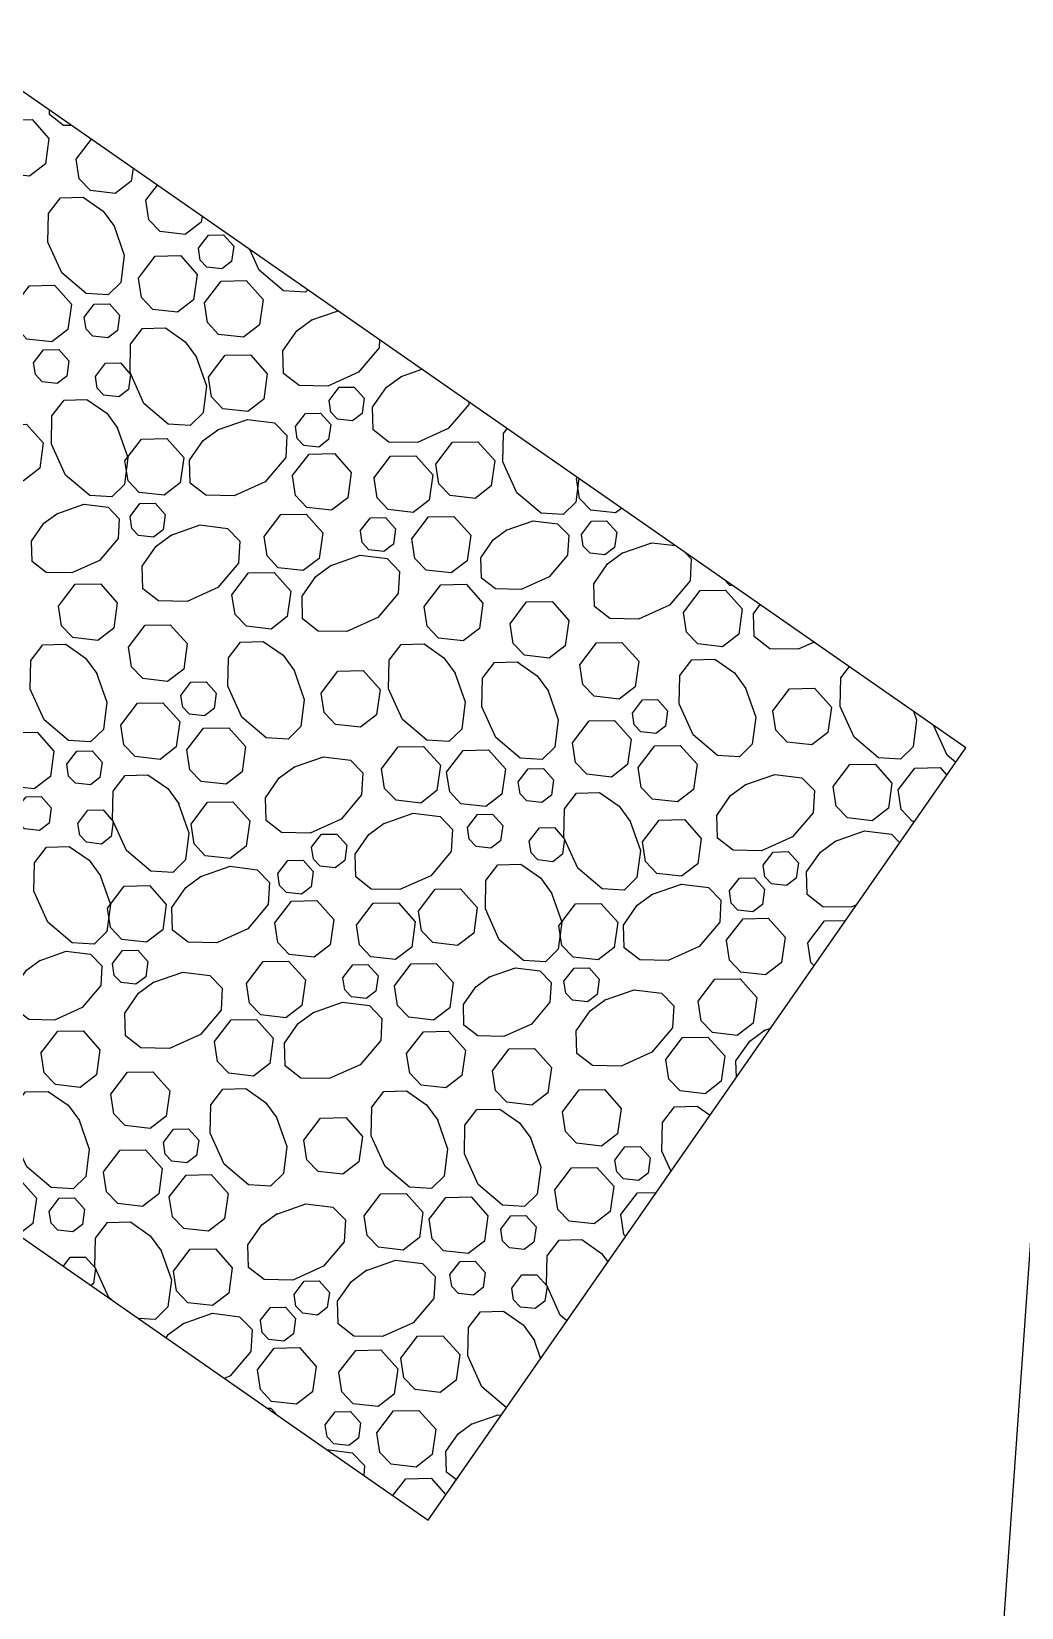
# Model space of a CAD drawing. Header units: feet. Extents: x 6037 to 11520, y 4436 to 7866.
# Drawn here: x 10413.6 to 10424.13, y 6292.62 to 6309.39 of the extents above; entities that cross this region are included whole.
import ezdxf

# ---------------------------------------------------------------- set-up
doc = ezdxf.new("R2010")
doc.units = ezdxf.units.FT
doc.header["$LTSCALE"] = 0.4
doc.header["$MEASUREMENT"] = 0
doc.layers.add('Level 1', color=7, linetype='Continuous')
doc.layers.add('STORM', color=7, linetype='Continuous')

msp = doc.modelspace()

# ---------------------------------------------------------------- linework, layer by layer
at = {"layer": 'Level 1', "flags": 128}
msp.add_lwpolyline([(10321.275, 4831.405), (10431.333, 6397.654), (10458.476, 7358.894)], dxfattribs=at)
at = {"layer": 'STORM', "color": 1, "flags": 128}
msp.add_lwpolyline([(10407.098, 6313.206), (10401.377, 6304.987), (10417.816, 6293.545), (10423.537, 6301.764)], close=True, dxfattribs=at)
for points in [[(10414.025, 6308.385), (10413.937, 6308.387), (10413.788, 6308.502), (10413.787, 6308.551)], [(10413.156, 6308.211), (10413.333, 6308.444), (10413.602, 6308.449), (10413.781, 6308.248), (10413.744, 6307.978), (10413.572, 6307.846), (10413.308, 6307.876), (10413.188, 6308.002), (10413.156, 6308.211)], [(10414.069, 6308.029), (10414.232, 6308.241)], [(10414.676, 6307.932), (10414.657, 6307.795), (10414.486, 6307.663), (10414.222, 6307.694), (10414.102, 6307.819), (10414.069, 6308.029)], [(10414.812, 6307.592), (10414.934, 6307.752)], [(10414.47, 6307.324), (10414.582, 6307.005), (10414.546, 6306.717), (10414.41, 6306.585), (10414.176, 6306.598), (10413.917, 6306.817), (10413.769, 6307.145), (10413.776, 6307.449), (10413.903, 6307.616), (10414.146, 6307.622), (10414.357, 6307.475), (10414.477, 6307.311)], [(10415.409, 6307.422), (10415.401, 6307.359), (10415.229, 6307.227), (10414.965, 6307.257), (10414.845, 6307.383), (10414.812, 6307.592)], [(10415.37, 6307.079), (10415.477, 6307.219), (10415.639, 6307.222), (10415.746, 6307.101), (10415.724, 6306.939), (10415.621, 6306.86), (10415.462, 6306.878), (10415.39, 6306.954), (10415.371, 6307.079)], [(10416.536, 6306.638), (10416.511, 6306.614), (10416.277, 6306.628), (10416.018, 6306.847), (10415.919, 6307.067)], [(10414.733, 6306.763), (10414.91, 6306.996), (10415.179, 6307.001), (10415.358, 6306.8), (10415.32, 6306.53), (10415.149, 6306.398), (10414.885, 6306.428), (10414.765, 6306.554), (10414.733, 6306.763)], [(10415.434, 6306.498), (10415.612, 6306.731), (10415.88, 6306.736), (10416.06, 6306.535), (10416.022, 6306.265), (10415.851, 6306.133), (10415.586, 6306.163), (10415.466, 6306.288), (10415.434, 6306.498)], [(10413.395, 6306.449), (10413.572, 6306.681), (10413.841, 6306.687), (10414.02, 6306.485), (10413.983, 6306.215), (10413.812, 6306.084), (10413.547, 6306.113), (10413.427, 6306.239), (10413.395, 6306.449)], [(10414.157, 6306.345), (10414.263, 6306.484), (10414.425, 6306.488), (10414.532, 6306.367), (10414.51, 6306.205), (10414.407, 6306.126), (10414.249, 6306.144), (10414.176, 6306.219), (10414.157, 6306.345)], [(10416.567, 6306.313), (10416.857, 6306.415)], [(10415.344, 6305.935), (10415.456, 6305.615), (10415.42, 6305.327), (10415.284, 6305.195), (10415.049, 6305.209), (10414.791, 6305.427), (10414.643, 6305.756), (10414.649, 6306.06), (10414.777, 6306.226), (10415.02, 6306.233), (10415.23, 6306.085), (10415.351, 6305.922)], [(10417.299, 6306.107), (10417.293, 6306.019), (10417.075, 6305.76), (10416.746, 6305.612), (10416.442, 6305.619), (10416.276, 6305.746), (10416.269, 6305.989), (10416.417, 6306.2), (10416.58, 6306.32)], [(10413.617, 6305.861), (10413.723, 6306), (10413.885, 6306.003), (10413.992, 6305.883), (10413.97, 6305.72), (10413.867, 6305.641), (10413.708, 6305.659), (10413.636, 6305.735), (10413.617, 6305.861)], [(10415.478, 6305.708), (10415.655, 6305.941), (10415.925, 6305.946), (10416.104, 6305.744), (10416.066, 6305.474), (10415.895, 6305.343), (10415.63, 6305.372), (10415.51, 6305.498), (10415.478, 6305.708)], [(10414.275, 6305.716), (10414.381, 6305.856), (10414.542, 6305.859), (10414.65, 6305.738), (10414.627, 6305.576), (10414.524, 6305.497), (10414.366, 6305.515), (10414.294, 6305.591), (10414.275, 6305.716)], [(10418.249, 6305.445), (10418.248, 6305.418), (10418.029, 6305.16), (10417.7, 6305.011), (10417.396, 6305.018), (10417.23, 6305.146), (10417.224, 6305.389), (10417.371, 6305.6), (10417.534, 6305.72)], [(10417.521, 6305.713), (10417.749, 6305.793)], [(10416.761, 6305.461), (10416.867, 6305.601), (10417.029, 6305.603), (10417.136, 6305.483), (10417.113, 6305.321), (10417.011, 6305.242), (10416.852, 6305.26), (10416.78, 6305.335), (10416.761, 6305.461)], [(10414.507, 6305.173), (10414.62, 6304.853), (10414.584, 6304.565), (10414.448, 6304.433), (10414.214, 6304.447), (10413.955, 6304.665), (10413.807, 6304.994), (10413.813, 6305.298), (10413.941, 6305.464), (10414.184, 6305.471), (10414.395, 6305.324), (10414.515, 6305.16)], [(10413.095, 6304.971), (10413.272, 6305.204), (10413.541, 6305.209), (10413.72, 6305.008), (10413.683, 6304.738), (10413.511, 6304.606), (10413.247, 6304.636), (10413.127, 6304.762), (10413.095, 6304.972)], [(10415.574, 6305.147), (10415.893, 6305.259), (10416.181, 6305.223), (10416.313, 6305.087), (10416.3, 6304.853), (10416.081, 6304.594), (10415.752, 6304.446), (10415.449, 6304.452), (10415.283, 6304.581), (10415.276, 6304.823), (10415.423, 6305.034), (10415.587, 6305.155)], [(10416.402, 6305.183), (10416.509, 6305.323), (10416.671, 6305.325), (10416.778, 6305.205), (10416.755, 6305.043), (10416.652, 6304.964), (10416.494, 6304.982), (10416.422, 6305.057), (10416.403, 6305.183)], [(10414.589, 6304.816), (10414.767, 6305.049), (10415.036, 6305.054), (10415.215, 6304.853), (10415.177, 6304.583), (10415.006, 6304.451), (10414.742, 6304.48), (10414.622, 6304.606), (10414.589, 6304.816)], [(10419.419, 6304.631), (10419.387, 6304.377), (10419.251, 6304.245), (10419.016, 6304.259), (10418.758, 6304.478), (10418.61, 6304.806), (10418.617, 6305.11), (10418.656, 6305.162)], [(10416.37, 6304.658), (10416.548, 6304.89), (10416.817, 6304.895), (10416.996, 6304.694), (10416.959, 6304.424), (10416.787, 6304.293), (10416.523, 6304.322), (10416.403, 6304.448), (10416.371, 6304.657)], [(10417.238, 6304.633), (10417.416, 6304.866), (10417.685, 6304.871), (10417.864, 6304.67), (10417.827, 6304.4), (10417.656, 6304.268), (10417.391, 6304.298), (10417.271, 6304.424), (10417.239, 6304.634)], [(10417.898, 6304.783), (10418.075, 6305.016), (10418.345, 6305.021), (10418.524, 6304.82), (10418.486, 6304.55), (10418.315, 6304.418), (10418.05, 6304.448), (10417.93, 6304.574), (10417.898, 6304.783)], [(10419.393, 6304.628), (10419.403, 6304.642)], [(10419.875, 6304.313), (10419.81, 6304.263), (10419.545, 6304.293), (10419.425, 6304.418), (10419.393, 6304.628)], [(10414.643, 6304.224), (10414.749, 6304.364), (10414.911, 6304.366), (10415.018, 6304.246), (10414.996, 6304.084), (10414.893, 6304.005), (10414.734, 6304.022), (10414.662, 6304.098), (10414.643, 6304.224)], [(10413.864, 6304.255), (10414.151, 6304.356), (10414.411, 6304.323), (10414.529, 6304.201), (10414.517, 6303.99), (10414.32, 6303.758), (10414.024, 6303.624), (10413.751, 6303.63), (10413.602, 6303.745), (10413.596, 6303.964), (10413.728, 6304.153), (10413.875, 6304.262)], [(10416.069, 6304.014), (10416.247, 6304.246), (10416.516, 6304.251), (10416.695, 6304.051), (10416.657, 6303.78), (10416.486, 6303.649), (10416.221, 6303.679), (10416.102, 6303.805), (10416.069, 6304.014)], [(10417.093, 6304.073), (10417.2, 6304.212), (10417.361, 6304.215), (10417.469, 6304.094), (10417.446, 6303.932), (10417.344, 6303.853), (10417.185, 6303.871), (10417.113, 6303.947), (10417.094, 6304.072)], [(10417.642, 6303.989), (10417.82, 6304.221), (10418.089, 6304.226), (10418.268, 6304.025), (10418.23, 6303.755), (10418.059, 6303.624), (10417.794, 6303.653), (10417.675, 6303.779), (10417.642, 6303.989)], [(10415.072, 6304.022), (10415.391, 6304.135), (10415.679, 6304.098), (10415.811, 6303.963), (10415.798, 6303.728), (10415.579, 6303.47), (10415.25, 6303.321), (10414.947, 6303.328), (10414.78, 6303.456), (10414.774, 6303.698), (10414.921, 6303.909), (10415.085, 6304.03)], [(10418.644, 6304.079), (10418.932, 6304.18), (10419.191, 6304.148), (10419.31, 6304.025), (10419.298, 6303.814), (10419.101, 6303.582), (10418.805, 6303.448), (10418.531, 6303.454), (10418.382, 6303.569), (10418.376, 6303.787), (10418.508, 6303.977), (10418.656, 6304.086)], [(10419.446, 6304.035), (10419.553, 6304.175), (10419.714, 6304.178), (10419.821, 6304.057), (10419.799, 6303.895), (10419.696, 6303.816), (10419.538, 6303.834), (10419.466, 6303.91), (10419.446, 6304.035)], [(10419.875, 6303.834), (10420.194, 6303.946), (10420.448, 6303.915)], [(10416.771, 6303.701), (10417.091, 6303.813), (10417.378, 6303.777), (10417.511, 6303.641), (10417.497, 6303.407), (10417.278, 6303.149), (10416.949, 6303), (10416.646, 6303.006), (10416.479, 6303.135), (10416.473, 6303.377), (10416.62, 6303.588), (10416.784, 6303.709)], [(10420.541, 6303.85), (10420.614, 6303.774), (10420.601, 6303.54), (10420.382, 6303.282), (10420.054, 6303.133), (10419.749, 6303.14), (10419.584, 6303.268), (10419.577, 6303.51), (10419.724, 6303.721), (10419.888, 6303.841)], [(10415.728, 6303.393), (10415.905, 6303.626), (10416.175, 6303.631), (10416.354, 6303.43), (10416.316, 6303.16), (10416.145, 6303.028), (10415.881, 6303.058), (10415.761, 6303.184), (10415.728, 6303.393)], [(10421.064, 6303.486), (10421.025, 6303.49), (10420.961, 6303.558)], [(10413.883, 6303.272), (10414.06, 6303.505), (10414.33, 6303.509), (10414.508, 6303.308), (10414.471, 6303.038), (10414.3, 6302.907), (10414.035, 6302.937), (10413.915, 6303.063), (10413.883, 6303.272)], [(10417.773, 6303.267), (10417.95, 6303.499), (10418.219, 6303.504), (10418.398, 6303.303), (10418.361, 6303.033), (10418.189, 6302.901), (10417.925, 6302.931), (10417.805, 6303.057), (10417.773, 6303.267)], [(10420.531, 6303.205), (10420.709, 6303.438), (10420.978, 6303.443), (10421.157, 6303.242), (10421.119, 6302.972), (10420.948, 6302.84), (10420.683, 6302.87), (10420.564, 6302.996), (10420.531, 6303.205)], [(10418.686, 6303.084), (10418.863, 6303.316), (10419.133, 6303.321), (10419.312, 6303.12), (10419.274, 6302.85), (10419.103, 6302.719), (10418.839, 6302.749), (10418.719, 6302.874), (10418.686, 6303.084)], [(10421.922, 6302.888), (10421.753, 6302.812), (10421.449, 6302.818), (10421.283, 6302.947), (10421.276, 6303.189), (10421.346, 6303.289)], [(10414.626, 6302.835), (10414.803, 6303.068), (10415.072, 6303.073), (10415.252, 6302.872), (10415.214, 6302.602), (10415.042, 6302.47), (10414.778, 6302.5), (10414.658, 6302.626), (10414.626, 6302.836)], [(10414.283, 6302.567), (10414.396, 6302.248), (10414.36, 6301.96), (10414.224, 6301.828), (10413.99, 6301.841), (10413.731, 6302.06), (10413.582, 6302.388), (10413.589, 6302.693), (10413.717, 6302.859), (10413.96, 6302.865), (10414.17, 6302.718), (10414.291, 6302.555)], [(10416.385, 6302.597), (10416.497, 6302.278), (10416.461, 6301.99), (10416.325, 6301.857), (10416.09, 6301.871), (10415.832, 6302.09), (10415.684, 6302.419), (10415.69, 6302.722), (10415.818, 6302.888), (10416.061, 6302.895), (10416.272, 6302.748), (10416.392, 6302.584)], [(10418.096, 6302.571), (10418.208, 6302.252), (10418.172, 6301.963), (10418.035, 6301.831), (10417.801, 6301.845), (10417.543, 6302.064), (10417.394, 6302.392), (10417.401, 6302.696), (10417.529, 6302.863), (10417.772, 6302.869), (10417.983, 6302.722), (10418.103, 6302.558)], [(10419.429, 6302.647), (10419.607, 6302.88), (10419.876, 6302.885), (10420.055, 6302.684), (10420.017, 6302.414), (10419.846, 6302.282), (10419.581, 6302.312), (10419.462, 6302.438), (10419.429, 6302.647)], [(10421.188, 6302.409), (10421.3, 6302.09), (10421.264, 6301.802), (10421.128, 6301.669), (10420.894, 6301.683), (10420.635, 6301.902), (10420.487, 6302.23), (10420.493, 6302.534), (10420.622, 6302.7), (10420.864, 6302.707), (10421.075, 6302.56), (10421.195, 6302.396)], [(10416.677, 6302.347), (10416.855, 6302.58), (10417.124, 6302.585), (10417.303, 6302.384), (10417.266, 6302.114), (10417.094, 6301.982), (10416.83, 6302.012), (10416.71, 6302.138), (10416.678, 6302.347)], [(10419.087, 6302.379), (10419.199, 6302.06), (10419.163, 6301.772), (10419.027, 6301.639), (10418.793, 6301.653), (10418.534, 6301.872), (10418.386, 6302.201), (10418.392, 6302.504), (10418.52, 6302.67), (10418.763, 6302.677), (10418.974, 6302.53), (10419.094, 6302.366)], [(10422.98, 6302.152), (10423.011, 6302.063), (10422.975, 6301.775), (10422.839, 6301.643), (10422.605, 6301.657), (10422.346, 6301.876), (10422.198, 6302.204), (10422.204, 6302.508), (10422.297, 6302.628)], [(10415.185, 6302.322), (10415.291, 6302.462), (10415.453, 6302.465), (10415.56, 6302.345), (10415.537, 6302.182), (10415.435, 6302.103), (10415.276, 6302.121), (10415.204, 6302.197), (10415.185, 6302.322)], [(10421.481, 6302.159), (10421.658, 6302.392), (10421.927, 6302.397), (10422.107, 6302.196), (10422.069, 6301.926), (10421.898, 6301.794), (10421.633, 6301.824), (10421.513, 6301.95), (10421.481, 6302.159)], [(10414.546, 6302.006), (10414.724, 6302.239), (10414.993, 6302.244), (10415.172, 6302.043), (10415.134, 6301.773), (10414.963, 6301.641), (10414.699, 6301.671), (10414.579, 6301.797), (10414.547, 6302.006)], [(10419.988, 6302.134), (10420.094, 6302.274), (10420.256, 6302.277), (10420.363, 6302.156), (10420.341, 6301.994), (10420.238, 6301.915), (10420.079, 6301.933), (10420.007, 6302.009), (10419.988, 6302.134)], [(10419.35, 6301.818), (10419.527, 6302.051), (10419.796, 6302.056), (10419.975, 6301.855), (10419.937, 6301.585), (10419.766, 6301.453), (10419.502, 6301.483), (10419.382, 6301.609), (10419.35, 6301.818)], [(10413.208, 6301.692), (10413.386, 6301.925), (10413.655, 6301.929), (10413.834, 6301.729), (10413.797, 6301.458), (10413.625, 6301.327), (10413.361, 6301.357), (10413.241, 6301.482), (10413.208, 6301.692)], [(10415.248, 6301.741), (10415.425, 6301.973), (10415.694, 6301.978), (10415.873, 6301.777), (10415.836, 6301.507), (10415.665, 6301.376), (10415.4, 6301.406), (10415.28, 6301.531), (10415.248, 6301.741)], [(10423.428, 6301.608), (10423.337, 6301.684), (10423.193, 6302.004)], [(10413.971, 6301.588), (10414.077, 6301.728), (10414.239, 6301.731), (10414.346, 6301.61), (10414.323, 6301.448), (10414.221, 6301.369), (10414.062, 6301.387), (10413.99, 6301.462), (10413.971, 6301.588)], [(10417.32, 6301.541), (10417.497, 6301.774), (10417.767, 6301.779), (10417.946, 6301.578), (10417.908, 6301.308), (10417.737, 6301.176), (10417.473, 6301.206), (10417.352, 6301.332), (10417.32, 6301.541)], [(10418.012, 6301.504), (10418.189, 6301.736), (10418.458, 6301.741), (10418.637, 6301.541), (10418.599, 6301.27), (10418.428, 6301.139), (10418.164, 6301.169), (10418.044, 6301.295), (10418.012, 6301.504)], [(10420.051, 6301.553), (10420.228, 6301.785), (10420.497, 6301.79), (10420.677, 6301.59), (10420.639, 6301.319), (10420.468, 6301.188), (10420.203, 6301.217), (10420.083, 6301.343), (10420.051, 6301.553)], [(10416.381, 6301.556), (10416.701, 6301.669), (10416.989, 6301.632), (10417.121, 6301.496), (10417.107, 6301.262), (10416.889, 6301.003), (10416.56, 6300.855), (10416.256, 6300.862), (10416.09, 6300.99), (10416.083, 6301.232), (10416.23, 6301.443), (10416.394, 6301.563)], [(10418.774, 6301.4), (10418.88, 6301.539), (10419.042, 6301.542), (10419.15, 6301.422), (10419.127, 6301.26), (10419.024, 6301.181), (10418.866, 6301.199), (10418.793, 6301.274), (10418.774, 6301.4)], [(10422.123, 6301.353), (10422.301, 6301.586), (10422.57, 6301.591), (10422.749, 6301.389), (10422.711, 6301.12), (10422.54, 6300.988), (10422.276, 6301.018), (10422.155, 6301.144), (10422.124, 6301.353)], [(10422.815, 6301.316), (10422.992, 6301.548), (10423.261, 6301.553), (10423.334, 6301.472)], [(10415.157, 6301.178), (10415.27, 6300.859), (10415.233, 6300.57), (10415.097, 6300.438), (10414.863, 6300.452), (10414.605, 6300.671), (10414.456, 6300.999), (10414.463, 6301.303), (10414.591, 6301.469), (10414.834, 6301.476), (10415.045, 6301.329), (10415.165, 6301.165)], [(10421.184, 6301.368), (10421.504, 6301.48), (10421.792, 6301.444), (10421.924, 6301.308), (10421.91, 6301.073), (10421.692, 6300.815), (10421.363, 6300.667), (10421.059, 6300.673), (10420.893, 6300.801), (10420.887, 6301.044), (10421.033, 6301.255), (10421.197, 6301.376)], [(10413.43, 6301.104), (10413.537, 6301.243), (10413.698, 6301.246), (10413.806, 6301.126), (10413.783, 6300.963), (10413.681, 6300.885), (10413.522, 6300.903), (10413.45, 6300.978), (10413.43, 6301.104)], [(10415.292, 6300.951), (10415.469, 6301.184), (10415.738, 6301.188), (10415.917, 6300.988), (10415.88, 6300.718), (10415.708, 6300.586), (10415.444, 6300.615), (10415.324, 6300.741), (10415.292, 6300.951)], [(10419.96, 6300.99), (10420.073, 6300.671), (10420.036, 6300.382), (10419.9, 6300.25), (10419.666, 6300.264), (10419.408, 6300.483), (10419.259, 6300.811), (10419.266, 6301.115), (10419.394, 6301.281), (10419.637, 6301.288), (10419.847, 6301.141), (10419.968, 6300.977)], [(10422.989, 6300.978), (10422.967, 6300.98), (10422.847, 6301.106), (10422.815, 6301.316)], [(10414.088, 6300.96), (10414.195, 6301.099), (10414.357, 6301.102), (10414.464, 6300.981), (10414.441, 6300.82), (10414.338, 6300.74), (10414.18, 6300.758), (10414.108, 6300.834), (10414.088, 6300.96)], [(10417.335, 6300.956), (10417.655, 6301.068), (10417.943, 6301.032), (10418.075, 6300.896), (10418.061, 6300.661), (10417.842, 6300.403), (10417.514, 6300.255), (10417.21, 6300.261), (10417.044, 6300.389), (10417.038, 6300.632), (10417.185, 6300.843), (10417.348, 6300.963)], [(10418.233, 6300.916), (10418.34, 6301.055), (10418.501, 6301.058), (10418.609, 6300.938), (10418.586, 6300.775), (10418.483, 6300.697), (10418.325, 6300.714), (10418.253, 6300.79), (10418.233, 6300.916)], [(10416.574, 6300.705), (10416.681, 6300.844), (10416.843, 6300.846), (10416.95, 6300.726), (10416.927, 6300.564), (10416.825, 6300.485), (10416.666, 6300.503), (10416.594, 6300.578), (10416.575, 6300.705)], [(10418.891, 6300.771), (10418.998, 6300.911), (10419.159, 6300.914), (10419.267, 6300.793), (10419.244, 6300.631), (10419.142, 6300.552), (10418.983, 6300.57), (10418.911, 6300.646), (10418.891, 6300.771)], [(10420.095, 6300.763), (10420.272, 6300.995), (10420.541, 6301), (10420.72, 6300.799), (10420.683, 6300.53), (10420.512, 6300.398), (10420.247, 6300.427), (10420.127, 6300.553), (10420.095, 6300.763)], [(10422.138, 6300.768), (10422.458, 6300.88), (10422.746, 6300.844), (10422.834, 6300.754)], [(10414.322, 6300.416), (10414.434, 6300.096), (10414.397, 6299.808), (10414.262, 6299.676), (10414.028, 6299.69), (10413.769, 6299.909), (10413.621, 6300.237), (10413.627, 6300.541), (10413.755, 6300.707), (10413.997, 6300.714), (10414.208, 6300.567), (10414.329, 6300.403)], [(10422.373, 6300.092), (10422.317, 6300.067), (10422.013, 6300.073), (10421.847, 6300.201), (10421.841, 6300.444), (10421.988, 6300.654), (10422.151, 6300.775)], [(10415.387, 6300.39), (10415.707, 6300.503), (10415.995, 6300.466), (10416.127, 6300.33), (10416.113, 6300.096), (10415.895, 6299.838), (10415.566, 6299.689), (10415.262, 6299.696), (10415.096, 6299.824), (10415.089, 6300.066), (10415.236, 6300.277), (10415.401, 6300.398)], [(10416.216, 6300.426), (10416.322, 6300.565), (10416.484, 6300.569), (10416.591, 6300.448), (10416.569, 6300.286), (10416.466, 6300.207), (10416.307, 6300.225), (10416.235, 6300.3), (10416.216, 6300.426)], [(10419.125, 6300.228), (10419.237, 6299.908), (10419.2, 6299.62), (10419.065, 6299.488), (10418.83, 6299.501), (10418.572, 6299.72), (10418.424, 6300.049), (10418.43, 6300.353), (10418.558, 6300.519), (10418.801, 6300.525), (10419.012, 6300.379), (10419.132, 6300.215)], [(10421.378, 6300.516), (10421.484, 6300.655), (10421.646, 6300.659), (10421.754, 6300.538), (10421.731, 6300.376), (10421.628, 6300.297), (10421.469, 6300.315), (10421.397, 6300.39), (10421.378, 6300.516)], [(10421.019, 6300.238), (10421.126, 6300.378), (10421.287, 6300.38), (10421.395, 6300.26), (10421.372, 6300.098), (10421.269, 6300.019), (10421.111, 6300.037), (10421.039, 6300.112), (10421.02, 6300.238)], [(10414.403, 6300.059), (10414.58, 6300.292), (10414.85, 6300.297), (10415.029, 6300.096), (10414.991, 6299.826), (10414.82, 6299.694), (10414.556, 6299.724), (10414.436, 6299.85), (10414.403, 6300.059)], [(10417.712, 6300.026), (10417.889, 6300.259), (10418.158, 6300.264), (10418.337, 6300.063), (10418.3, 6299.793), (10418.128, 6299.661), (10417.864, 6299.691), (10417.744, 6299.817), (10417.712, 6300.026)], [(10420.191, 6300.202), (10420.51, 6300.314), (10420.798, 6300.278), (10420.93, 6300.142), (10420.917, 6299.908), (10420.698, 6299.649), (10420.37, 6299.501), (10420.066, 6299.508), (10419.899, 6299.636), (10419.893, 6299.878), (10420.04, 6300.089), (10420.204, 6300.209)], [(10416.184, 6299.9), (10416.362, 6300.133), (10416.631, 6300.138), (10416.81, 6299.937), (10416.772, 6299.667), (10416.601, 6299.536), (10416.337, 6299.565), (10416.217, 6299.691), (10416.184, 6299.9)], [(10417.052, 6299.877), (10417.23, 6300.109), (10417.499, 6300.114), (10417.678, 6299.913), (10417.64, 6299.643), (10417.469, 6299.512), (10417.205, 6299.541), (10417.084, 6299.667), (10417.052, 6299.876)], [(10419.206, 6299.871), (10419.384, 6300.104), (10419.653, 6300.108), (10419.832, 6299.908), (10419.794, 6299.638), (10419.623, 6299.506), (10419.359, 6299.536), (10419.239, 6299.661), (10419.207, 6299.871)], [(10420.987, 6299.713), (10421.165, 6299.945), (10421.434, 6299.95), (10421.613, 6299.749), (10421.575, 6299.479), (10421.404, 6299.348), (10421.14, 6299.377), (10421.02, 6299.503), (10420.988, 6299.712)], [(10421.856, 6299.688), (10422.033, 6299.921), (10422.257, 6299.925)], [(10421.922, 6299.444), (10421.888, 6299.479), (10421.856, 6299.688)], [(10413.677, 6299.498), (10413.965, 6299.599), (10414.224, 6299.567), (10414.343, 6299.444), (10414.331, 6299.233), (10414.134, 6299.001), (10413.838, 6298.867), (10413.565, 6298.873), (10413.415, 6298.988), (10413.409, 6299.206), (10413.542, 6299.396), (10413.689, 6299.505)], [(10414.457, 6299.467), (10414.563, 6299.606), (10414.725, 6299.609), (10414.832, 6299.489), (10414.81, 6299.326), (10414.706, 6299.248), (10414.548, 6299.265), (10414.476, 6299.341), (10414.457, 6299.467)], [(10415.883, 6299.257), (10416.06, 6299.49), (10416.329, 6299.495), (10416.509, 6299.293), (10416.471, 6299.023), (10416.3, 6298.892), (10416.035, 6298.922), (10415.915, 6299.047), (10415.883, 6299.257)], [(10414.885, 6299.265), (10415.205, 6299.377), (10415.492, 6299.342), (10415.625, 6299.206), (10415.612, 6298.971), (10415.392, 6298.713), (10415.064, 6298.564), (10414.76, 6298.571), (10414.594, 6298.699), (10414.587, 6298.941), (10414.734, 6299.153), (10414.898, 6299.273)], [(10416.907, 6299.316), (10417.014, 6299.455), (10417.175, 6299.458), (10417.282, 6299.337), (10417.26, 6299.175), (10417.157, 6299.096), (10416.998, 6299.114), (10416.927, 6299.189), (10416.907, 6299.315)], [(10417.456, 6299.232), (10417.634, 6299.464), (10417.902, 6299.469), (10418.081, 6299.268), (10418.044, 6298.998), (10417.873, 6298.867), (10417.608, 6298.896), (10417.488, 6299.022), (10417.456, 6299.232)], [(10418.458, 6299.322), (10418.745, 6299.423), (10419.004, 6299.391), (10419.124, 6299.268), (10419.111, 6299.058), (10418.915, 6298.824), (10418.619, 6298.691), (10418.345, 6298.697), (10418.196, 6298.812), (10418.19, 6299.031), (10418.322, 6299.221), (10418.47, 6299.329)], [(10419.26, 6299.279), (10419.367, 6299.418), (10419.528, 6299.421), (10419.635, 6299.301), (10419.613, 6299.138), (10419.51, 6299.059), (10419.351, 6299.077), (10419.28, 6299.153), (10419.26, 6299.279)], [(10419.688, 6299.077), (10420.008, 6299.189), (10420.296, 6299.153), (10420.428, 6299.017), (10420.414, 6298.783), (10420.196, 6298.525), (10419.867, 6298.376), (10419.563, 6298.383), (10419.397, 6298.511), (10419.39, 6298.753), (10419.538, 6298.965), (10419.702, 6299.085)], [(10420.686, 6299.069), (10420.864, 6299.301), (10421.133, 6299.307), (10421.312, 6299.105), (10421.274, 6298.835), (10421.103, 6298.704), (10420.839, 6298.734), (10420.718, 6298.859), (10420.686, 6299.069)], [(10416.585, 6298.944), (10416.904, 6299.057), (10417.192, 6299.02), (10417.324, 6298.884), (10417.311, 6298.65), (10417.092, 6298.391), (10416.763, 6298.243), (10416.459, 6298.249), (10416.293, 6298.378), (10416.287, 6298.62), (10416.433, 6298.831), (10416.598, 6298.952)], [(10415.541, 6298.637), (10415.719, 6298.869), (10415.988, 6298.874), (10416.167, 6298.673), (10416.129, 6298.403), (10415.958, 6298.271), (10415.694, 6298.301), (10415.574, 6298.427), (10415.541, 6298.637)], [(10413.696, 6298.515), (10413.874, 6298.747), (10414.143, 6298.752), (10414.322, 6298.551), (10414.285, 6298.282), (10414.113, 6298.15), (10413.849, 6298.18), (10413.729, 6298.306), (10413.697, 6298.515)], [(10417.586, 6298.509), (10417.764, 6298.742), (10418.033, 6298.747), (10418.211, 6298.546), (10418.174, 6298.276), (10418.003, 6298.145), (10417.739, 6298.174), (10417.619, 6298.3), (10417.586, 6298.509)], [(10420.345, 6298.448), (10420.522, 6298.681), (10420.791, 6298.686), (10420.971, 6298.485), (10420.933, 6298.215), (10420.762, 6298.083), (10420.497, 6298.113), (10420.377, 6298.239), (10420.345, 6298.448)], [(10421.095, 6298.255), (10421.09, 6298.432), (10421.237, 6298.643), (10421.401, 6298.763)], [(10421.388, 6298.756), (10421.461, 6298.782)], [(10418.5, 6298.327), (10418.677, 6298.559), (10418.946, 6298.564), (10419.126, 6298.363), (10419.088, 6298.093), (10418.917, 6297.962), (10418.652, 6297.992), (10418.532, 6298.117), (10418.5, 6298.327)], [(10414.44, 6298.078), (10414.617, 6298.311), (10414.886, 6298.316), (10415.065, 6298.115), (10415.028, 6297.845), (10414.856, 6297.713), (10414.592, 6297.743), (10414.472, 6297.869), (10414.44, 6298.078)], [(10414.097, 6297.811), (10414.209, 6297.491), (10414.173, 6297.203), (10414.037, 6297.071), (10413.803, 6297.085), (10413.545, 6297.303), (10413.396, 6297.632), (10413.403, 6297.936), (10413.531, 6298.102), (10413.773, 6298.108), (10413.984, 6297.962), (10414.105, 6297.797)], [(10416.198, 6297.84), (10416.311, 6297.521), (10416.275, 6297.233), (10416.139, 6297.1), (10415.904, 6297.114), (10415.646, 6297.333), (10415.497, 6297.662), (10415.504, 6297.965), (10415.632, 6298.131), (10415.875, 6298.138), (10416.086, 6297.991), (10416.206, 6297.827)], [(10417.91, 6297.814), (10418.022, 6297.495), (10417.985, 6297.206), (10417.849, 6297.074), (10417.615, 6297.088), (10417.357, 6297.307), (10417.208, 6297.635), (10417.215, 6297.939), (10417.343, 6298.105), (10417.586, 6298.112), (10417.797, 6297.965), (10417.917, 6297.801)], [(10419.243, 6297.89), (10419.42, 6298.123), (10419.69, 6298.128), (10419.869, 6297.927), (10419.831, 6297.657), (10419.66, 6297.525), (10419.395, 6297.555), (10419.275, 6297.681), (10419.243, 6297.89)], [(10416.491, 6297.59), (10416.669, 6297.823), (10416.938, 6297.828), (10417.117, 6297.627), (10417.079, 6297.357), (10416.908, 6297.225), (10416.644, 6297.255), (10416.524, 6297.381), (10416.491, 6297.59)], [(10418.9, 6297.623), (10419.013, 6297.303), (10418.976, 6297.015), (10418.841, 6296.883), (10418.606, 6296.896), (10418.348, 6297.115), (10418.2, 6297.444), (10418.206, 6297.747), (10418.334, 6297.914), (10418.577, 6297.92), (10418.788, 6297.773), (10418.908, 6297.61)], [(10420.399, 6297.256), (10420.301, 6297.473), (10420.307, 6297.777), (10420.435, 6297.943), (10420.678, 6297.95), (10420.815, 6297.854)], [(10414.998, 6297.565), (10415.105, 6297.705), (10415.266, 6297.708), (10415.374, 6297.587), (10415.351, 6297.426), (10415.248, 6297.347), (10415.089, 6297.364), (10415.018, 6297.44), (10414.998, 6297.566)], [(10414.36, 6297.25), (10414.537, 6297.482), (10414.807, 6297.487), (10414.985, 6297.286), (10414.948, 6297.016), (10414.777, 6296.884), (10414.512, 6296.914), (10414.392, 6297.04), (10414.36, 6297.249)], [(10419.801, 6297.377), (10419.908, 6297.517), (10420.07, 6297.52), (10420.177, 6297.399), (10420.155, 6297.237), (10420.052, 6297.158), (10419.893, 6297.176), (10419.821, 6297.252), (10419.801, 6297.377)], [(10413.022, 6296.935), (10413.2, 6297.168), (10413.469, 6297.173), (10413.648, 6296.971), (10413.61, 6296.701), (10413.454, 6296.581)], [(10415.061, 6296.984), (10415.239, 6297.217), (10415.508, 6297.222), (10415.687, 6297.021), (10415.65, 6296.751), (10415.478, 6296.619), (10415.214, 6296.649), (10415.094, 6296.774), (10415.061, 6296.984)], [(10419.163, 6297.061), (10419.341, 6297.294), (10419.61, 6297.299), (10419.789, 6297.098), (10419.751, 6296.828), (10419.58, 6296.697), (10419.316, 6296.726), (10419.195, 6296.852), (10419.163, 6297.061)], [(10417.134, 6296.784), (10417.311, 6297.017), (10417.58, 6297.022), (10417.759, 6296.821), (10417.722, 6296.551), (10417.55, 6296.419), (10417.286, 6296.449), (10417.166, 6296.575), (10417.134, 6296.784)], [(10417.825, 6296.747), (10418.003, 6296.98), (10418.272, 6296.985), (10418.451, 6296.783), (10418.413, 6296.514), (10418.242, 6296.382), (10417.977, 6296.412), (10417.857, 6296.537), (10417.825, 6296.747)], [(10419.864, 6296.796), (10420.042, 6297.029), (10420.243, 6297.032)], [(10413.784, 6296.831), (10413.891, 6296.971), (10414.052, 6296.974), (10414.16, 6296.853), (10414.137, 6296.691), (10414.035, 6296.612), (10413.876, 6296.63), (10413.804, 6296.706), (10413.784, 6296.831)], [(10416.195, 6296.799), (10416.514, 6296.911), (10416.802, 6296.875), (10416.935, 6296.739), (10416.921, 6296.505), (10416.702, 6296.246), (10416.374, 6296.098), (10416.07, 6296.105), (10415.903, 6296.233), (10415.897, 6296.475), (10416.044, 6296.686), (10416.208, 6296.807)], [(10414.445, 6295.891), (10414.418, 6295.914), (10414.27, 6296.242), (10414.276, 6296.546), (10414.405, 6296.712), (10414.647, 6296.719), (10414.858, 6296.572), (10414.979, 6296.408)], [(10418.587, 6296.643), (10418.694, 6296.783), (10418.856, 6296.786), (10418.963, 6296.665), (10418.94, 6296.503), (10418.838, 6296.424), (10418.679, 6296.442), (10418.607, 6296.517), (10418.587, 6296.643)], [(10419.917, 6296.564), (10419.897, 6296.586), (10419.864, 6296.796)], [(10419.292, 6295.666), (10419.221, 6295.726), (10419.073, 6296.054), (10419.08, 6296.358), (10419.208, 6296.524), (10419.45, 6296.531), (10419.661, 6296.384), (10419.728, 6296.293)], [(10413.935, 6296.246), (10414.008, 6296.342), (10414.17, 6296.345), (10414.277, 6296.225), (10414.255, 6296.063), (10414.228, 6296.042)], [(10414.971, 6296.421), (10415.083, 6296.102), (10415.047, 6295.814), (10414.911, 6295.681), (10414.732, 6295.692)], [(10415.105, 6296.194), (10415.283, 6296.427), (10415.552, 6296.432), (10415.731, 6296.231), (10415.693, 6295.961), (10415.522, 6295.829), (10415.258, 6295.859), (10415.138, 6295.984), (10415.105, 6296.194)], [(10417.149, 6296.199), (10417.468, 6296.311), (10417.756, 6296.275), (10417.889, 6296.139), (10417.875, 6295.905), (10417.656, 6295.646), (10417.328, 6295.498), (10417.024, 6295.504), (10416.858, 6295.633), (10416.851, 6295.875), (10416.998, 6296.086), (10417.162, 6296.207)], [(10418.047, 6296.159), (10418.154, 6296.298), (10418.316, 6296.301), (10418.423, 6296.181), (10418.4, 6296.019), (10418.297, 6295.94), (10418.139, 6295.957), (10418.067, 6296.033), (10418.047, 6296.159)], [(10418.705, 6296.014), (10418.812, 6296.154), (10418.973, 6296.157), (10419.081, 6296.036), (10419.058, 6295.874), (10418.955, 6295.796), (10418.797, 6295.813), (10418.724, 6295.889), (10418.705, 6296.014)], [(10416.388, 6295.947), (10416.495, 6296.087), (10416.656, 6296.09), (10416.764, 6295.969), (10416.741, 6295.807), (10416.638, 6295.728), (10416.48, 6295.746), (10416.408, 6295.821), (10416.389, 6295.947)], [(10416.029, 6295.669), (10416.136, 6295.809), (10416.298, 6295.812), (10416.405, 6295.691), (10416.383, 6295.529), (10416.28, 6295.45), (10416.121, 6295.468), (10416.049, 6295.543), (10416.03, 6295.669)], [(10415.026, 6295.486), (10415.05, 6295.52), (10415.214, 6295.641)], [(10415.201, 6295.633), (10415.521, 6295.746), (10415.809, 6295.709), (10415.941, 6295.573), (10415.927, 6295.339), (10415.708, 6295.081), (10415.648, 6295.053)], [(10418.651, 6294.744), (10418.644, 6294.745), (10418.386, 6294.964), (10418.237, 6295.292), (10418.244, 6295.596), (10418.372, 6295.762), (10418.615, 6295.769), (10418.825, 6295.622), (10418.946, 6295.458)], [(10417.525, 6295.269), (10417.703, 6295.502), (10417.972, 6295.507), (10418.151, 6295.306), (10418.113, 6295.036), (10417.942, 6294.904), (10417.677, 6294.934), (10417.558, 6295.06), (10417.525, 6295.269)], [(10418.938, 6295.471), (10419.011, 6295.262)], [(10415.998, 6295.143), (10416.175, 6295.376), (10416.445, 6295.381), (10416.623, 6295.18), (10416.586, 6294.91), (10416.415, 6294.779), (10416.15, 6294.808), (10416.03, 6294.934), (10415.998, 6295.144)], [(10416.866, 6295.12), (10417.044, 6295.352), (10417.313, 6295.357), (10417.492, 6295.156), (10417.454, 6294.886), (10417.283, 6294.754), (10417.019, 6294.784), (10416.898, 6294.91), (10416.866, 6295.12)], [(10416.103, 6294.737), (10416.143, 6294.738), (10416.21, 6294.663)], [(10416.721, 6294.559), (10416.827, 6294.698), (10416.989, 6294.701), (10417.096, 6294.58), (10417.074, 6294.418), (10416.971, 6294.339), (10416.812, 6294.357), (10416.74, 6294.433), (10416.721, 6294.559)], [(10417.27, 6294.475), (10417.447, 6294.707), (10417.716, 6294.712), (10417.895, 6294.512), (10417.857, 6294.242), (10417.686, 6294.11), (10417.422, 6294.139), (10417.302, 6294.265), (10417.27, 6294.475)], [(10418.272, 6294.565), (10418.559, 6294.666), (10418.593, 6294.662)], [(10418.115, 6293.974), (10418.01, 6294.055), (10418.003, 6294.274), (10418.136, 6294.464), (10418.283, 6294.572)], [(10416.735, 6294.297), (10417.005, 6294.263), (10417.138, 6294.127), (10417.132, 6294.021)], [(10417.441, 6293.806), (10417.578, 6293.985), (10417.847, 6293.99), (10418.003, 6293.814)]]:
    msp.add_lwpolyline(points, dxfattribs=at)

doc.saveas('drawing.dxf')
